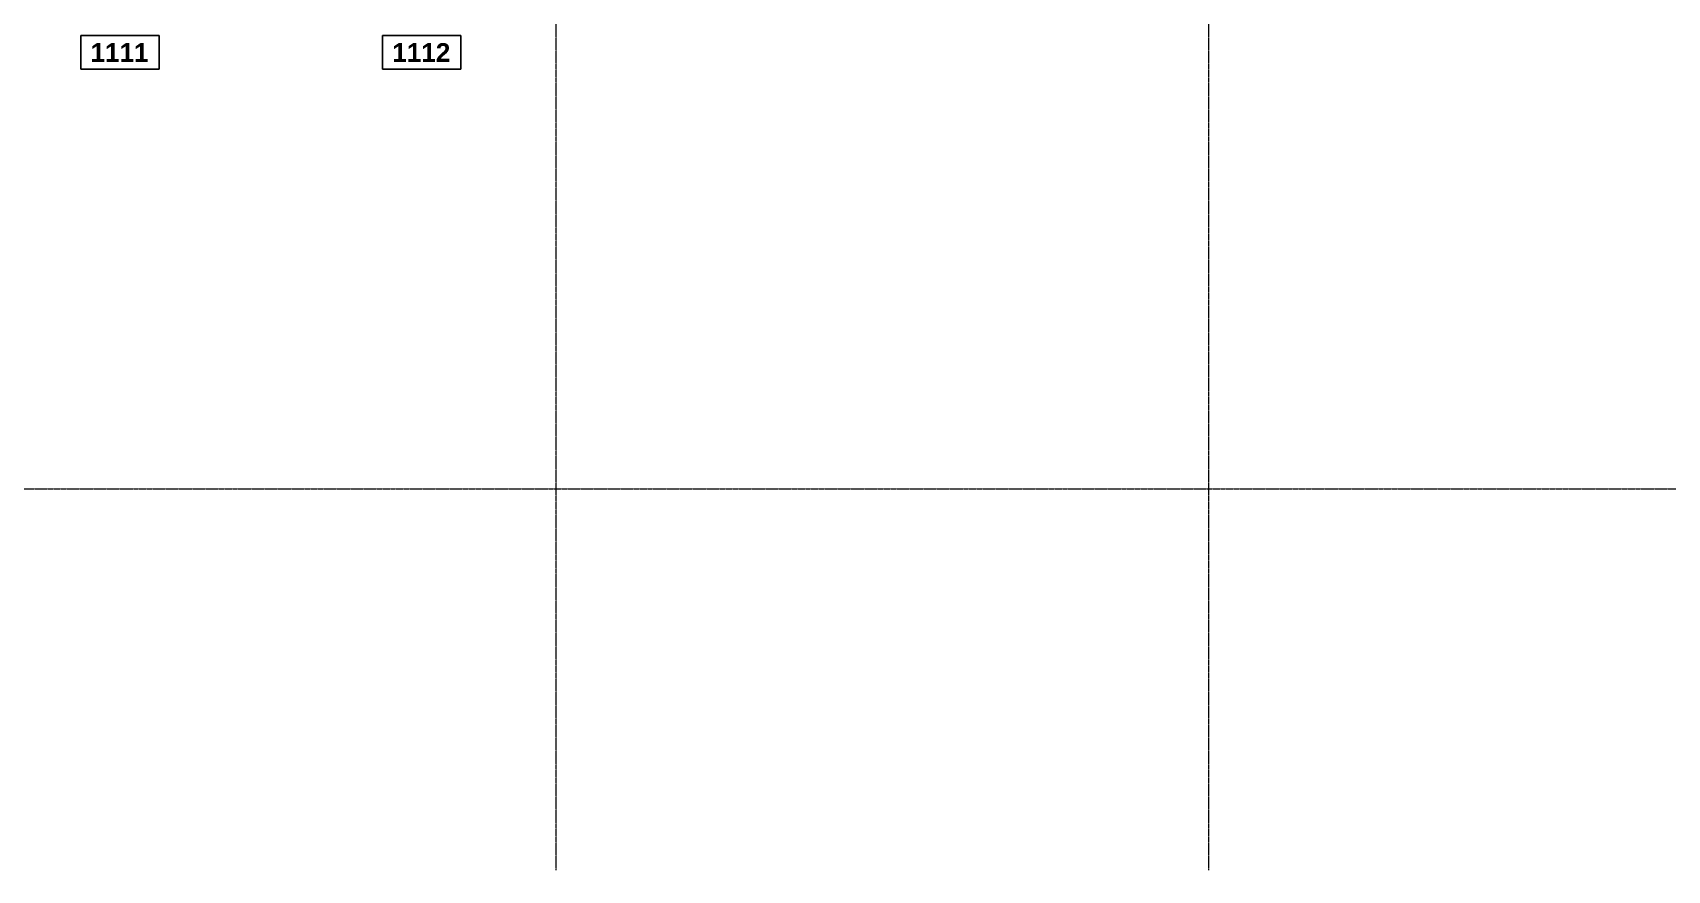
# Model space of a CAD drawing. Header units: inches. Extents: x -203 to 2908, y -968 to 768.
# Drawn here: x 1014 to 1765, y -968 to -583 of the extents above; entities that cross this region are included whole.
import ezdxf

# ---------------------------------------------------------------- set-up
doc = ezdxf.new("R2010")
doc.units = ezdxf.units.IN
doc.header["$MEASUREMENT"] = 0
doc.linetypes.add('Grid Line 1_2_', pattern=[0.875, 0.5, -0.125, 0.125, -0.125])
doc.layers.add('A-AREA-IDEN', color=2, linetype='Continuous', lineweight=9)
doc.layers.add('S-GRID', color=1, linetype='Continuous', lineweight=9)
doc.styles.add('Swis721 Lt BT_B', font='', dxfattribs={"height": 8.583975})
doc.styles.get('Swis721 Lt BT_B').set_extended_font_data('Swis721 Lt BT', bold=True)

# ---------------------------------------------------------------- blocks, each defined once
blk = doc.blocks.new('Room Tag - Room Name and Number-3379422-LEVEL 11 - RCP')
at = {"layer": 'A-AREA-IDEN'}
for p, q in [((-0.1881, -0.1636), (-0.1881, -0.0018)), ((-0.1881, -0.0018), (0.1869, -0.0018)), ((0.1869, -0.0018), (-0.1881, -0.0018)), ((-0.1881, -0.0018), (-0.1881, -0.1636)), ((0.1869, -0.0018), (0.1869, -0.1636)), ((0.1869, -0.1636), (0.1869, -0.0018)), ((0.1869, -0.1636), (-0.1881, -0.1636)), ((-0.1881, -0.1636), (0.1869, -0.1636))]:
    blk.add_line(p, q, dxfattribs=at)

msp = doc.modelspace()

# ---------------------------------------------------------------- linework, layer by layer
at = {"layer": 'S-GRID', "linetype": 'Grid Line 1_2_'}
for p, q in [((1254.73, -968.26), (1254.73, 744.46)), ((1554.73, -968.26), (1554.73, 744.46)), ((-203.03, -792.81), (2046, -792.81))]:
    msp.add_line(p, q, dxfattribs=at)

# ---------------------------------------------------------------- block references
at = {"layer": 'A-AREA-IDEN', "xscale": 95.99999999999994, "yscale": 95.99999999999994, "zscale": 95.99999999999994}
for p in [(1054.29, -584.26), (1193, -584.26)]:
    msp.add_blockref('Room Tag - Room Name and Number-3379422-LEVEL 11 - RCP', p, dxfattribs=at)

# ---------------------------------------------------------------- texts
at = {"layer": 'A-AREA-IDEN', "char_height": 8.584, "width": 30.672, "attachment_point": 2, "line_spacing_factor": 0.998538, "style": 'Swis721 Lt BT_B'}
for s, insert in [('1111', (1054.02, -587.95)), ('1112', (1192.72, -587.95))]:
    msp.add_mtext(s, dxfattribs=dict(at, insert=insert))

doc.saveas('drawing.dxf')
